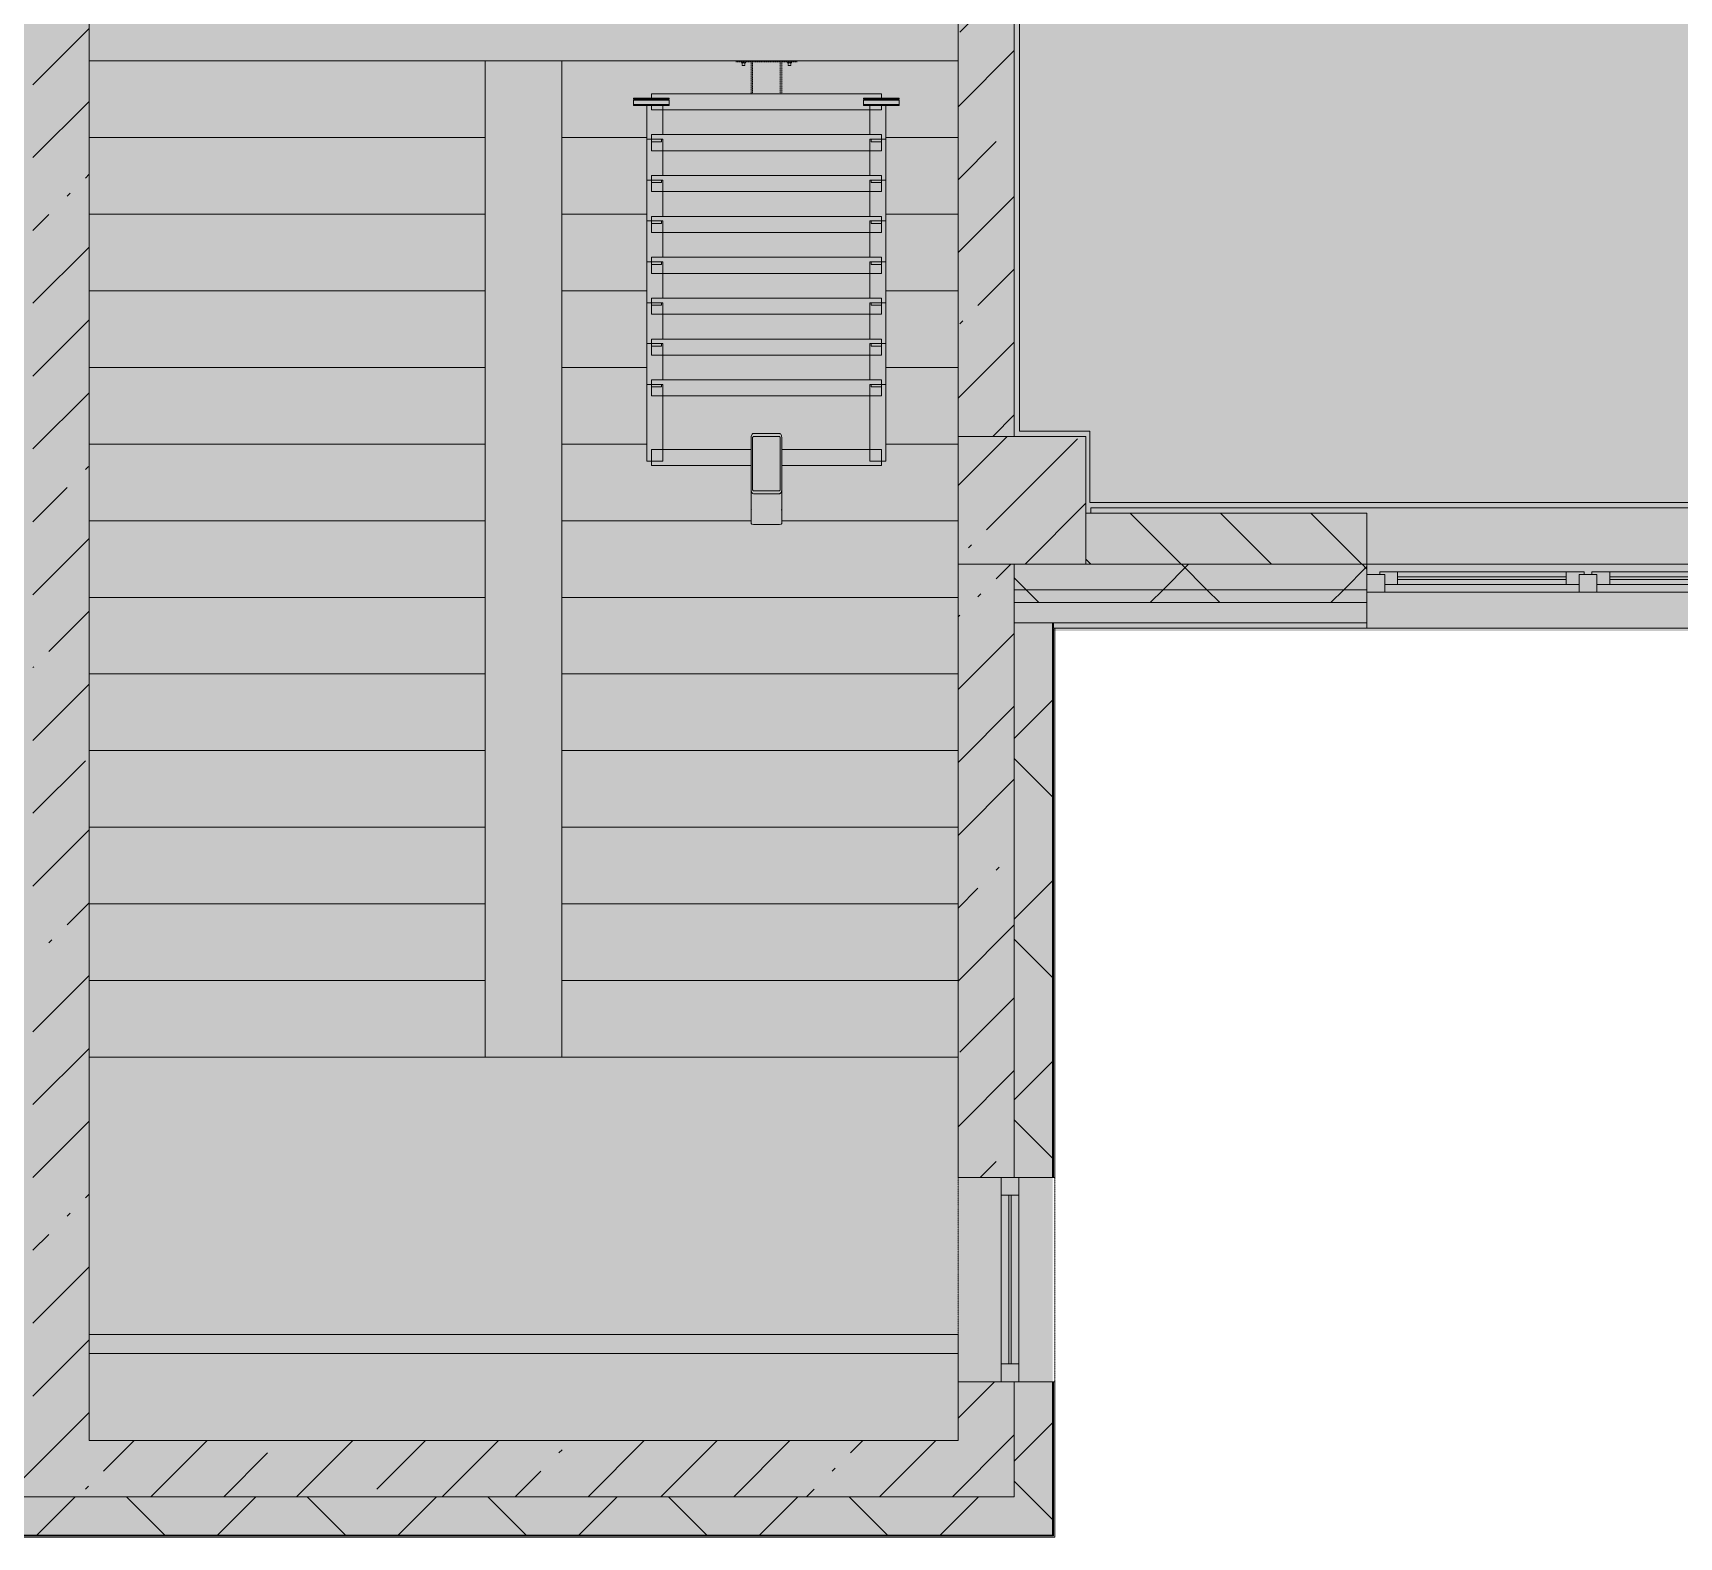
# Model space of a CAD drawing. Header units: millimetres. Extents: x 35316 to 242799, y -8553 to 29000.
# Drawn here: x 179787 to 186228, y -258 to 5629 of the extents above; entities that cross this region are included whole.
import ezdxf

# ---------------------------------------------------------------- set-up
doc = ezdxf.new("R2010")
doc.units = ezdxf.units.MM
doc.linetypes.add('200_ШТРИХ__ш1_п0_6_', pattern=[1.6, 1, -0.6])
doc.layers.add('A-DETL-GENF-5', color=7, linetype='Continuous', lineweight=9, true_color=0xc0c0c0, transparency=0.4)
for name, color, linetype, lineweight in [('A-DETL-MBND-1', 7, '200_ШТРИХ__ш1_п0_6_', 9), ('A-WALL', 7, 'Continuous', 9), ('A-WALL-2', 7, 'Continuous', 5), ('I-WALL-5', 7, 'Continuous', 5), ('S-COLS-2', 7, 'Continuous', 5)]:
    doc.layers.add(name, color=color, linetype=linetype, lineweight=lineweight)
for name, color, linetype, lineweight, true_color in [('A-FLOR-2', 7, 'Continuous', 5, 0xb7b7b7), ('A-GENM-7', 7, 'Continuous', 5, 0x737373), ('A-GLAZ-3', 7, 'Continuous', 5, 0x737373), ('A-WALL-3', 7, 'Continuous', 5, 0x737373), ('A-WALL-4', 7, 'Continuous', 9, 0x737373), ('I-WALL-4', 7, 'Continuous', 5, 0x737373), ('S-COLS-3', 7, 'Continuous', 5, 0x737373), ('S-STRS-2', 7, 'Continuous', 5, 0x737373)]:
    doc.layers.add(name, color=color, linetype=linetype, lineweight=lineweight, true_color=true_color)
pattern_1 = [(45, (107926.8, 0), (-353.5534, 353.5534), []), (135, (107926.8, 0), (-353.5534, -353.5534), [])]
pattern_2 = [(45, (107926.8, 0), (-285.1231, 285.1231), []), (45, (108211.92, 0), (-285.1231, 285.1231), [504.031, -100.806, 16.764, -84.042])]

# ---------------------------------------------------------------- blocks, each defined once
blk = doc.blocks.new('BSC_Колонна _Прямоугольная - 500х500-V117-3_3_2_птичка')
at = {"layer": 'S-COLS-2'}
h = blk.add_hatch(dxfattribs=at)
h.set_pattern_fill('FP_100', color=256, style=0, pattern_type=2)
h.set_pattern_definition([(45, (-75730, -3800), (-285.1231, 285.1231), []), (45, (-75444.88, -3800), (-285.1231, 285.1231), [504.031, -100.806, 16.764, -84.042])])
h.paths.add_polyline_path([(-250, -250), (250, -250), (250, 250), (-250, 250), (-250, 68.2)])
at = {"layer": 'S-COLS-3'}
for p, q in [((250, 250), (-250, 250)), ((-250, 250), (-250, -250)), ((250, -250), (250, 250)), ((-250, -250), (250, -250))]:
    blk.add_line(p, q, dxfattribs=at)
blk = doc.blocks.new('120_Окно_СКБ_1Ст - 120_Окно_СКБ_1Ст 800х2500 EI30-23532001-3_3_2_птичка')
at = {"layer": 'A-GLAZ-3'}
for p, q in [((-400, -127), (-400, -57)), ((-400, -57), (-330, -57)), ((400, -57), (-400, -57)), ((-330, -57), (-330, -127)), ((330, -127), (330, -57)), ((330, -57), (400, -57)), ((400, -57), (400, -127)), ((-330, -127), (-400, -127)), ((-400, -127), (400, -127)), ((330, -87), (-330, -87)), ((330, -97), (-330, -97)), ((400, -127), (330, -127))]:
    blk.add_line(p, q, dxfattribs=at)
blk = doc.blocks.new('Анкер клиновой - Анкер клиновой МКТ В 10-10-16_85-V181-3_3_2_птичка')
at = {"layer": 'A-DETL-MBND-1'}
for p, q in [((74812, 5515.8), (74812, 5511.8)), ((74812, 5511.8), (74828, 5511.8)), ((74828, 5511.8), (74812, 5511.8)), ((74815, 5515.8), (74815, 5501.8)), ((74815, 5501.8), (74825, 5501.8)), ((74825, 5501.8), (74815, 5501.8)), ((74825, 5501.8), (74825, 5515.8)), ((74828, 5511.8), (74828, 5515.8))]:
    blk.add_line(p, q, dxfattribs=at)
blk = doc.blocks.new('ОМ_Полоса_Трапеция прямоугольная_Прокат_ГОСТ 103-2006 - ОМ_Полоса_Трапеция прямоугольная_Прокат_ГОСТ 103-2006-V182-3_3_2_птичка')
at = {"layer": 'A-GENM-7'}
for p, q in [((74280, 4243.3), (74280, 4253.3)), ((74280, 4253.3), (74320, 4253.3)), ((74320, 4253.3), (74320, 4243.3)), ((74320, 4243.3), (74280, 4243.3))]:
    blk.add_line(p, q, dxfattribs=at)
blk = doc.blocks.new('ОМ_Полоса_Трапеция прямоугольная_Прокат_ГОСТ 103-2006 - ОМ_Полоса_Трапеция прямоугольная_Прокат_ГОСТ 103-2006-V183-3_3_2_птичка')
at = {"layer": 'A-GENM-7'}
for p, q in [((74320, 4893.3), (74280, 4893.3)), ((74280, 4893.3), (74280, 4883.3)), ((74280, 4883.3), (74320, 4883.3)), ((74320, 4883.3), (74320, 4893.3))]:
    blk.add_line(p, q, dxfattribs=at)
blk = doc.blocks.new('ОМ_Полоса_Трапеция прямоугольная_Прокат_ГОСТ 103-2006 - ОМ_Полоса_Трапеция прямоугольная_Прокат_ГОСТ 103-2006-V184-3_3_2_птичка')
at = {"layer": 'A-GENM-7'}
for p, q in [((74320, 5053.3), (74280, 5053.3)), ((74280, 5053.3), (74280, 5043.3)), ((74280, 5043.3), (74320, 5043.3)), ((74320, 5043.3), (74320, 5053.3))]:
    blk.add_line(p, q, dxfattribs=at)
blk = doc.blocks.new('ОМ_Полоса_Трапеция прямоугольная_Прокат_ГОСТ 103-2006 - ОМ_Полоса_Трапеция прямоугольная_Прокат_ГОСТ 103-2006-V185-3_3_2_птичка')
at = {"layer": 'A-GENM-7'}
for p, q in [((74320, 5213.3), (74280, 5213.3)), ((74280, 5213.3), (74280, 5203.3)), ((74280, 5203.3), (74320, 5203.3)), ((74320, 5203.3), (74320, 5213.3))]:
    blk.add_line(p, q, dxfattribs=at)
blk = doc.blocks.new('ОМ_Полоса_Прокат_ГОСТ 103-2006 - ОМ_Полоса_Прокат_ГОСТ 103-2006-V186-3_3_2_птичка')
at = {"layer": 'A-GENM-7'}
for p, q in [((74350, 5373.3), (74210, 5373.3)), ((74210, 5373.3), (74210, 5370.3)), ((74210, 5370.3), (74350, 5370.3)), ((74350, 5370.3), (74350, 5373.3))]:
    blk.add_line(p, q, dxfattribs=at)
blk = doc.blocks.new('ОМ_Полоса_Прокат_ГОСТ 103-2006 - ОМ_Полоса_Прокат_ГОСТ 103-2006-V187-3_3_2_птичка')
at = {"layer": 'A-GENM-7'}
for p, q in [((74210, 5365.9), (74350, 5365.9)), ((74210, 5349), (74210, 5365.9)), ((74350, 5349), (74210, 5349)), ((74210, 5349), (74210, 5345.6)), ((74350, 5365.9), (74350, 5349)), ((74350, 5345.6), (74350, 5349)), ((74210, 5345.6), (74350, 5345.6))]:
    blk.add_line(p, q, dxfattribs=at)
blk = doc.blocks.new('ОМ_Полоса_Трапеция прямоугольная_Прокат_ГОСТ 103-2006 - ОМ_Полоса_Трапеция прямоугольная_Прокат_ГОСТ 103-2006-V188-3_3_2_птичка')
at = {"layer": 'A-GENM-7'}
for p, q in [((75140, 4243.3), (75140, 4253.3)), ((75140, 4253.3), (75180, 4253.3)), ((75180, 4253.3), (75180, 4243.3)), ((75180, 4243.3), (75140, 4243.3))]:
    blk.add_line(p, q, dxfattribs=at)
blk = doc.blocks.new('ОМ_Полоса_Трапеция прямоугольная_Прокат_ГОСТ 103-2006 - ОМ_Полоса_Трапеция прямоугольная_Прокат_ГОСТ 103-2006-V189-3_3_2_птичка')
at = {"layer": 'A-GENM-7'}
for p, q in [((75140, 4893.3), (75140, 4883.3)), ((75180, 4893.3), (75140, 4893.3)), ((75140, 4883.3), (75180, 4883.3)), ((75180, 4883.3), (75180, 4893.3))]:
    blk.add_line(p, q, dxfattribs=at)
blk = doc.blocks.new('ОМ_Полоса_Трапеция прямоугольная_Прокат_ГОСТ 103-2006 - ОМ_Полоса_Трапеция прямоугольная_Прокат_ГОСТ 103-2006-V190-3_3_2_птичка')
at = {"layer": 'A-GENM-7'}
for p, q in [((75140, 5053.3), (75140, 5043.3)), ((75180, 5053.3), (75140, 5053.3)), ((75140, 5043.3), (75180, 5043.3)), ((75180, 5043.3), (75180, 5053.3))]:
    blk.add_line(p, q, dxfattribs=at)
blk = doc.blocks.new('ОМ_Полоса_Трапеция прямоугольная_Прокат_ГОСТ 103-2006 - ОМ_Полоса_Трапеция прямоугольная_Прокат_ГОСТ 103-2006-V191-3_3_2_птичка')
at = {"layer": 'A-GENM-7'}
for p, q in [((75140, 5213.3), (75140, 5203.3)), ((75180, 5213.3), (75140, 5213.3)), ((75140, 5203.3), (75180, 5203.3)), ((75180, 5203.3), (75180, 5213.3))]:
    blk.add_line(p, q, dxfattribs=at)
blk = doc.blocks.new('ОМ_Полоса_Прокат_ГОСТ 103-2006 - ОМ_Полоса_Прокат_ГОСТ 103-2006-V192-3_3_2_птичка')
at = {"layer": 'A-GENM-7'}
for p, q in [((75110, 5373.3), (75110, 5370.3)), ((75250, 5373.3), (75110, 5373.3)), ((75110, 5370.3), (75250, 5370.3)), ((75250, 5370.3), (75250, 5373.3))]:
    blk.add_line(p, q, dxfattribs=at)
blk = doc.blocks.new('ОМ_Полоса_Прокат_ГОСТ 103-2006 - ОМ_Полоса_Прокат_ГОСТ 103-2006-V193-3_3_2_птичка')
at = {"layer": 'A-GENM-7'}
for p, q in [((75110, 5365.9), (75250, 5365.9)), ((75110, 5349), (75110, 5365.9)), ((75110, 5349), (75110, 5345.6)), ((75250, 5349), (75110, 5349)), ((75250, 5365.9), (75250, 5349)), ((75250, 5345.6), (75250, 5349)), ((75110, 5345.6), (75250, 5345.6))]:
    blk.add_line(p, q, dxfattribs=at)
blk = doc.blocks.new('ОМ_Труба_ГОСТ 8639-82 - ОМ_Труба_ГОСТ 8639-82-V194-3_3_2_птичка')
at = {"layer": 'A-GENM-7'}
for p, q in [((74679, 4061), (74781, 4061)), ((74670, 3843.3), (74670, 4043.4)), ((74676, 4043.4), (74676, 3843.3)), ((74781, 4049.3), (74679, 4049.3)), ((74784, 3843.3), (74784, 4043.4)), ((74790, 4043.4), (74790, 3843.3)), ((74670, 3843.3), (74670, 3709.3)), ((74679, 3837.4), (74781, 3837.4)), ((74781, 3825.6), (74679, 3825.6)), ((74790, 3709.3), (74790, 3843.3)), ((74781, 3704.7), (74679, 3704.7))]:
    blk.add_line(p, q, dxfattribs=at)
at = {"layer": 'A-GENM-7', "flags": 128}
for points in [[(74670, 4043.4), (74670.2, 4046.8), (74670.7, 4050.1), (74671.5, 4053.2), (74672.6, 4055.9), (74674, 4058.1), (74675.6, 4059.7), (74677.2, 4060.7), (74679, 4061)], [(74781, 4061), (74782.8, 4060.7), (74784.4, 4059.7), (74786, 4058.1), (74787.4, 4055.9), (74788.5, 4053.2), (74789.3, 4050.1), (74789.8, 4046.8), (74790, 4043.4)], [(74679, 4049.3), (74678.4, 4049.1), (74677.9, 4048.8), (74677.3, 4048.3), (74676.9, 4047.5), (74676.5, 4046.6), (74676.2, 4045.6), (74676.1, 4044.5), (74676, 4043.4)], [(74784, 4043.4), (74783.9, 4044.5), (74783.8, 4045.6), (74783.5, 4046.6), (74783.1, 4047.5), (74782.7, 4048.3), (74782.1, 4048.8), (74781.6, 4049.1), (74781, 4049.3)], [(74679, 3825.6), (74677.2, 3826), (74675.6, 3827), (74674, 3828.6), (74672.6, 3830.8), (74671.5, 3833.5), (74670.7, 3836.5), (74670.2, 3839.9), (74670, 3843.3)], [(74676, 3843.3), (74676.1, 3842.1), (74676.2, 3841), (74676.5, 3840), (74676.9, 3839.1), (74677.3, 3838.4), (74677.9, 3837.9), (74678.4, 3837.5), (74679, 3837.4)], [(74790, 3843.3), (74789.8, 3839.9), (74789.3, 3836.5), (74788.5, 3833.5), (74787.4, 3830.8), (74786, 3828.6), (74784.4, 3827), (74782.8, 3826), (74781, 3825.6)], [(74781, 3837.4), (74781.6, 3837.5), (74782.1, 3837.9), (74782.7, 3838.4), (74783.1, 3839.1), (74783.5, 3840), (74783.8, 3841), (74783.9, 3842.1), (74784, 3843.3)]]:
    blk.add_lwpolyline(points, dxfattribs=at)
at = {"layer": 'A-GENM-7'}
for centre, start_param, end_param in [((74679, 3761.3), 2.617994, 3.141593), ((74781, 3761.3), 0, 0.523599), ((74679, 3709.3), 3.141593, 4.712389), ((74781, 3709.3), 4.712389, 6.283185)]:
    blk.add_ellipse(centre, major_axis=(9, 0), ratio=0.509802, start_param=start_param, end_param=end_param, dxfattribs=at)
blk = doc.blocks.new('ОМ_Уголок_ГОСТ 8509-93 - ОМ_Уголок_ГОСТ 8509-93-V195-3_3_2_птичка')
at = {"layer": 'A-GENM-7'}
for p, q in [((0, 45.2), (0, -17.8)), ((390, 45.2), (0, 45.2)), ((900, 45.2), (510, 45.2)), ((900, -17.8), (900, 45.2)), ((0, -17.8), (390, -17.8)), ((510, -17.8), (900, -17.8))]:
    blk.add_line(p, q, dxfattribs=at)
blk = doc.blocks.new('ОМ_Уголок_ГОСТ 8509-93 - ОМ_Уголок_ГОСТ 8509-93-V196-3_3_2_птичка')
at = {"layer": 'A-GENM-7'}
for p, q in [((0, 45.2), (0, -17.8)), ((900, 45.2), (0, 45.2)), ((900, -17.8), (900, 45.2)), ((0, -17.8), (900, -17.8))]:
    blk.add_line(p, q, dxfattribs=at)
blk = doc.blocks.new('ОМ_Уголок_ГОСТ 8509-93 - ОМ_Уголок_ГОСТ 8509-93-V197-3_3_2_птичка')
at = {"layer": 'A-GENM-7'}
for p, q in [((0, 45.2), (0, -17.8)), ((300, 45.2), (0, 45.2)), ((300, -17.8), (300, 45.2)), ((0, -17.8), (300, -17.8))]:
    blk.add_line(p, q, dxfattribs=at)
blk = doc.blocks.new('ОМ_Уголок_ГОСТ 8509-93 - ОМ_Уголок_ГОСТ 8509-93-V198-3_3_2_птичка')
at = {"layer": 'A-GENM-7'}
for p, q in [((0, 45.2), (0, -17.8)), ((300, 45.2), (0, 45.2)), ((300, -17.8), (300, 45.2)), ((0, -17.8), (298.7, -17.8))]:
    blk.add_line(p, q, dxfattribs=at)
blk = doc.blocks.new('ОМ_Уголок_ГОСТ 8509-93 - ОМ_Уголок_ГОСТ 8509-93-V199-3_3_2_птичка')
at = {"layer": 'A-GENM-7'}
for p, q in [((0, 45.2), (0, -17.8)), ((142.2, 45.2), (0, 45.2)), ((0, -17.8), (160, -17.8))]:
    blk.add_line(p, q, dxfattribs=at)
blk = doc.blocks.new('ОМ_Уголок_ГОСТ 8509-93 - ОМ_Уголок_ГОСТ 8509-93-V200-3_3_2_птичка')
at = {"layer": 'A-GENM-7'}
for p, q in [((300, 45.2), (157.8, 45.2)), ((300, -17.8), (300, 45.2)), ((140, -17.8), (300, -17.8))]:
    blk.add_line(p, q, dxfattribs=at)
blk = doc.blocks.new('ОМ_Уголок_ГОСТ 8509-93 - ОМ_Уголок_ГОСТ 8509-93-V201-3_3_2_птичка')
at = {"layer": 'A-GENM-7'}
for p, q in [((0, 45.2), (0, 27.8)), ((900, 45.2), (0, 45.2)), ((0, 7.4), (0, -17.8)), ((900, 27.8), (900, 45.2)), ((900, -17.8), (900, 7.4)), ((0, -17.8), (900, -17.8))]:
    blk.add_line(p, q, dxfattribs=at)
blk = doc.blocks.new('ОМ_Уголок_ГОСТ 8509-93 - ОМ_Уголок_ГОСТ 8509-93-V202-3_3_2_птичка')
at = {"layer": 'A-GENM-7'}
for p, q in [((0, 45.2), (0, -17.8)), ((7.4, 45.2), (0, 45.2)), ((142.2, 45.2), (27.8, 45.2)), ((0, -17.8), (7.4, -17.8)), ((27.8, -17.8), (160, -17.8))]:
    blk.add_line(p, q, dxfattribs=at)
blk = doc.blocks.new('ОМ_Уголок_ГОСТ 8509-93 - ОМ_Уголок_ГОСТ 8509-93-V203-3_3_2_птичка')
at = {"layer": 'A-GENM-7'}
for p, q in [((272.2, 45.2), (157.8, 45.2)), ((300, 45.2), (292.6, 45.2)), ((300, -17.8), (300, 45.2)), ((140, -17.8), (272.2, -17.8)), ((292.6, -17.8), (300, -17.8))]:
    blk.add_line(p, q, dxfattribs=at)
blk = doc.blocks.new('ОМ_Труба_ГОСТ 8639-82 - ОМ_Труба_ГОСТ 8639-82-V204-3_3_2_птичка')
at = {"layer": 'A-DETL-MBND-1'}
for p, q in [((74670, 5515.8), (74670, 5391.1)), ((74676, 5391.1), (74676, 5515.8)), ((74784, 5391.1), (74784, 5515.8)), ((74790, 5391.1), (74790, 5515.8))]:
    blk.add_line(p, q, dxfattribs=at)
blk = doc.blocks.new('ОМ_Уголок_ГОСТ 8510-86 - ОМ_Уголок_ГОСТ 8510-86-V205-3_3_2_птичка')
at = {"layer": 'A-DETL-MBND-1'}
blk.add_line((0, 0), (240, 0), dxfattribs=at)
blk = doc.blocks.new('120_Окно_СКБ_2Ст - 120_Окно_СКБ_2Ст 3000х2500 _мал_створка слева_-22809161-3_3_2_птичка')
at = {"layer": 'A-GLAZ-3'}
for p, q in [((-1500, -75), (-1500, -5)), ((-1500, -5), (-1430, -5)), ((1500, -5), (-1500, -5)), ((-1430, -5), (-1430, -75)), ((600, -35), (-1430, -35)), ((-1430, -35), (-1430, -75)), ((-1380, -85), (-1380, -35)), ((-1380, -55), (550, -55)), ((550, -85), (550, -35)), ((600, -75), (600, -5)), ((600, -5), (670, -5)), ((600, -75), (600, -35)), ((670, -5), (670, -75)), ((1430, -35), (670, -35)), ((670, -35), (670, -75)), ((720, -85), (720, -35)), ((720, -55), (1380, -55)), ((1380, -85), (1380, -35)), ((1430, -75), (1430, -5)), ((1430, -5), (1500, -5)), ((1430, -75), (1430, -35)), ((1500, -5), (1500, -75)), ((-1430, -75), (-1500, -75)), ((-1500, -75), (-1450, -75)), ((-1430, -75), (-1450, -75)), ((-1450, -75), (-1450, -85)), ((-1450, -85), (620, -85)), ((620, -85), (-1450, -85)), ((550, -65), (-1380, -65)), ((670, -75), (600, -75)), ((620, -75), (600, -75)), ((620, -75), (650, -75)), ((620, -85), (620, -75)), ((670, -75), (650, -75)), ((650, -75), (650, -85)), ((650, -85), (1450, -85)), ((1450, -85), (650, -85)), ((1380, -65), (720, -65)), ((1500, -75), (1430, -75)), ((1450, -75), (1430, -75)), ((1450, -75), (1500, -75)), ((1450, -85), (1450, -75))]:
    blk.add_line(p, q, dxfattribs=at)
blk = doc.blocks.new('Зашивка приборов отопления38 - Зашивка приборов отопления-33325280-3_3_2_птичка')
at = {"layer": 'A-WALL-3'}
for p, q in [((120704.7, 18041.2), (120704.7, 17931.2)), ((120704.7, 17931.2), (124104.7, 17931.2)), ((124104.7, 17931.2), (120704.7, 17931.2)), ((120704.7, 17931.2), (120704.7, 17856.2)), ((120704.7, 17856.2), (124104.7, 17856.2))]:
    blk.add_line(p, q, dxfattribs=at)

msp = doc.modelspace()

# ---------------------------------------------------------------- hatches: boundary and pattern name
at = {"layer": 'A-DETL-GENF-5'}
msp.add_hatch(color=256, dxfattribs=at).paths.add_polyline_path([(183776.8, -251.7), (183776.8, 3288.3), (192496.8, 3288.3), (192496.8, 27348.3), (149836.8, 27348.3), (149836.8, 23888.3), (146236.9, 23888.3), (146236.9, -251.7), (181954.2, -251.7)])
at = {"layer": 'A-WALL-2'}
h = msp.add_hatch(dxfattribs=at)
h.set_pattern_fill('FP_110', color=256, style=0, pattern_type=2)
h.set_pattern_definition([(135, (107926.8, 0), (-176.7767, -176.7767), [])])
h.paths.add_polyline_path([(192126.8, 3550), (192126.8, 3750), (192026.8, 3750), (192026.8, 3550)])
h.paths.add_polyline_path([(191126.8, 3550), (191126.8, 3750), (190226.8, 3750), (190226.8, 3550), (190431.9, 3550)])
h.paths.add_polyline_path([(188776.8, 3550), (189326.8, 3550), (189326.8, 3750), (188776.8, 3750), (188776.8, 3666.7)])
h.paths.add_polyline_path([(185006.8, 3550), (185006.8, 3750), (183906.8, 3750), (183906.8, 3550), (184073.6, 3550)])
h.paths.add_polyline_path([(188276.8, 3550), (188276.8, 3750), (188006.8, 3750), (188006.8, 3550)])
h = msp.add_hatch(dxfattribs=at)
h.set_pattern_fill('FP_112', color=256, style=0, pattern_type=2)
h.set_pattern_definition(pattern_1)
h.paths.add_polyline_path([(192496.8, 3450), (192496.8, 3550), (192026.8, 3550), (192026.8, 3450)])
h.paths.add_polyline_path([(183835.4, 3450), (185006.8, 3450), (185006.8, 3550), (183626.8, 3550), (183626.8, 3450), (183776.8, 3450)])
h.paths.add_polyline_path([(189326.8, 3450), (189326.8, 3550), (188006.8, 3550), (188006.8, 3450), (188776.8, 3450)])
h.paths.add_polyline_path([(190431.9, 3450), (191126.8, 3450), (191126.8, 3550), (190226.8, 3550), (190226.8, 3450)])
h = msp.add_hatch(dxfattribs=at)
h.set_pattern_fill('FP_112', color=256, style=0, pattern_type=2)
h.set_pattern_definition(pattern_1)
h.paths.add_polyline_path([(188312.5, 3400), (189326.8, 3400), (189326.8, 3450), (188006.8, 3450), (188006.8, 3400)])
h.paths.add_polyline_path([(183626.8, 3400), (185006.8, 3400), (185006.8, 3450), (183626.8, 3450)])
h.paths.add_polyline_path([(192496.8, 3400), (192496.8, 3450), (192026.8, 3450), (192026.8, 3400)])
h.paths.add_polyline_path([(190431.9, 3400), (191126.8, 3400), (191126.8, 3450), (190226.8, 3450), (190226.8, 3400)])
h = msp.add_hatch(dxfattribs=at)
h.set_pattern_fill('FP_112', color=256, style=0, pattern_type=2)
h.set_pattern_definition(pattern_1)
h.paths.add_polyline_path([(183626.8, -250), (183776.8, -250), (183776.8, 350), (183626.8, 350), (183626.8, -100)])
h.paths.add_polyline_path([(183626.8, 1150), (183776.8, 1150), (183776.8, 3320), (183626.8, 3320), (183626.8, 3274.2)])
h = msp.add_hatch(dxfattribs=at)
h.set_pattern_fill('FP_112', color=256, style=0, pattern_type=2)
h.set_pattern_definition(pattern_1)
h.paths.add_polyline_path([(179486.8, -250), (183626.8, -250), (183626.8, -100), (179486.8, -100)])
h.paths.add_polyline_path([(177715.3, -250), (178586.8, -250), (178586.8, -100), (174986.8, -100), (174986.8, -250), (175595.9, -250)])
h.paths.add_polyline_path([(169237.6, -250), (169536.8, -250), (169536.8, -100), (168836.8, -100), (168836.8, -250)])
h.paths.add_polyline_path([(172186.8, -250), (172186.8, -100), (171636.8, -100), (171636.8, -250)])
h.paths.add_polyline_path([(165736.8, -250), (165736.8, -100), (164553.9, -100), (164553.9, -250), (164998.7, -250)])
h.paths.add_polyline_path([(173836.8, -250), (174086.8, -250), (174086.8, -100), (173086.8, -100), (173086.8, -250), (173476.4, -250)])
at = {"layer": 'I-WALL-5'}
h = msp.add_hatch(dxfattribs=at)
h.set_pattern_fill('FP_108', color=256, style=0, pattern_type=2)
h.set_pattern_definition(pattern_2)
h.paths.add_polyline_path([(183406.8, 120), (183626.8, 120), (183626.8, 350), (183406.8, 350)])
h.paths.add_polyline_path([(183626.8, 1150), (183626.8, 3550), (183406.8, 3550), (183406.8, 1150)])
h.paths.add_polyline_path([(183626.8, 4050), (183626.8, 7900), (183406.8, 7900), (183406.8, 4050), (183590, 4050)])
h = msp.add_hatch(dxfattribs=at)
h.set_pattern_fill('FP_108', color=256, style=0, pattern_type=2)
h.set_pattern_definition(pattern_2)
h.paths.add_polyline_path([(180006.8, 120), (180006.8, 7680), (179786.8, 7680), (179786.8, 120), (179834.8, 120)])
h = msp.add_hatch(dxfattribs=at)
h.set_pattern_fill('FP_108', color=256, style=0, pattern_type=2)
h.set_pattern_definition(pattern_2)
h.paths.add_polyline_path([(179786.8, -100), (179786.8, 120), (179486.8, 120), (179486.8, -100)])
h.paths.add_polyline_path([(178586.8, -100), (178586.8, 120), (174986.8, 120), (174986.8, -100), (177715.3, -100)])
h.paths.add_polyline_path([(173836.8, -100), (174086.8, -100), (174086.8, 120), (173836.8, 120)])
h = msp.add_hatch(dxfattribs=at)
h.set_pattern_fill('FP_108', color=256, style=0, pattern_type=2)
h.set_pattern_definition(pattern_2)
h.paths.add_polyline_path([(183626.8, -100), (183626.8, 120), (179786.8, 120), (179786.8, -100), (181954.2, -100)])

# ---------------------------------------------------------------- linework, layer by layer
at = {"layer": 'A-DETL-MBND-1'}
for p, q in [((183406.8, 535), (183406.8, 1150)), ((183784.8, 1150), (183784.8, 350))]:
    msp.add_line(p, q, dxfattribs=at)
at = {"layer": 'A-FLOR-2'}
for p, q in [((183647.8, 9100), (183647.8, 4070)), ((183647.8, 4070), (183921.8, 4070)), ((183921.8, 4070), (183921.8, 3791)), ((183921.8, 3791), (188256.8, 3791))]:
    msp.add_line(p, q, dxfattribs=at)
at = {"layer": 'A-WALL'}
for p, q in [((183779.8, 1150), (183779.8, 3296.6)), ((183779.8, -253), (183779.8, 350)), ((179486.8, -253), (183779.8, -253))]:
    msp.add_line(p, q, dxfattribs=at)
at = {"layer": 'A-WALL-2'}
for p, q in [((183784.8, 1150), (183784.8, 3300)), ((183784.8, -258), (183784.8, 350)), ((173086.8, -258), (183784.8, -258))]:
    msp.add_line(p, q, dxfattribs=at)
at = {"layer": 'A-WALL-3'}
for p, q in [((185006.8, 3750), (183906.8, 3750)), ((185006.8, 3300), (185006.8, 3750)), ((183626.8, 3550), (183626.8, 3320)), ((185006.8, 3550), (188006.8, 3550)), ((192858.4, 3300), (183784.8, 3300)), ((183626.8, 1150), (183784.8, 1150)), ((183784.8, 350), (183626.8, 350)), ((183626.8, 120), (183626.8, -100))]:
    msp.add_line(p, q, dxfattribs=at)
at = {"layer": 'A-WALL-4'}
for p, q in [((185006.8, 3550), (183906.8, 3550)), ((183626.8, 3450), (185006.8, 3450)), ((183626.8, 3400), (185006.8, 3400)), ((183626.8, 3320), (183626.8, 3276.5)), ((183626.8, 3320), (185006.8, 3320)), ((183776.8, 1150), (183776.8, 3320)), ((183779.8, 3300), (183779.8, 3320)), ((183784.8, 3300), (183779.8, 3300)), ((183626.8, 3274.2), (183626.8, 1150)), ((183626.8, 350), (183626.8, 120)), ((183776.8, -250), (183776.8, 350)), ((179486.8, -100), (183626.8, -100)), ((179486.8, -250), (183776.8, -250))]:
    msp.add_line(p, q, dxfattribs=at)
at = {"layer": 'I-WALL-4'}
for p, q in [((183626.8, 4050), (183626.8, 7900)), ((180006.8, 120), (180006.8, 7680)), ((183406.8, 7680), (183406.8, 4050)), ((183926.8, 3770), (188276.8, 3770)), ((183926.8, 3770), (183926.8, 3750)), ((183406.8, 3550), (183406.8, 1150)), ((188006.8, 3550), (185006.8, 3550)), ((183406.8, 1150), (183626.8, 1150)), ((183626.8, 350), (183406.8, 350)), ((183406.8, 350), (183406.8, 120)), ((183406.8, 120), (180006.8, 120))]:
    msp.add_line(p, q, dxfattribs=at)
at = {"layer": 'S-STRS-2'}
for p, q in [((180006.8, 5520), (181556.8, 5520)), ((180006.8, 5520), (181556.8, 5520)), ((181556.8, 5520), (183406.8, 5520)), ((181556.8, 5220), (181556.8, 5520)), ((181856.8, 5520), (181856.8, 5220)), ((180006.8, 5220), (181556.8, 5220)), ((180006.8, 5220), (181556.8, 5220)), ((181556.8, 4920), (181556.8, 5220)), ((181856.8, 5220), (181856.8, 4920)), ((182189, 5220), (181856.8, 5220)), ((182189, 5220), (181856.8, 5220)), ((183406.8, 5220), (183124.6, 5220)), ((183406.8, 5220), (183124.6, 5220)), ((180006.8, 4920), (181556.8, 4920)), ((180006.8, 4920), (181556.8, 4920)), ((181556.8, 4620), (181556.8, 4920)), ((181856.8, 4920), (181856.8, 4620)), ((182189, 4920), (181856.8, 4920)), ((182189, 4920), (181856.8, 4920)), ((183406.8, 4920), (183124.6, 4920)), ((183406.8, 4920), (183124.6, 4920)), ((180006.8, 4620), (181556.8, 4620)), ((180006.8, 4620), (181556.8, 4620)), ((181556.8, 4320), (181556.8, 4620)), ((181856.8, 4620), (181856.8, 4320)), ((182189, 4620), (181856.8, 4620)), ((182189, 4620), (181856.8, 4620)), ((183406.8, 4620), (183124.6, 4620)), ((183406.8, 4620), (183124.6, 4620)), ((180006.8, 4320), (181556.8, 4320)), ((180006.8, 4320), (181556.8, 4320)), ((181556.8, 4020), (181556.8, 4320)), ((181856.8, 4320), (181856.8, 4020)), ((182189, 4320), (181856.8, 4320)), ((182189, 4320), (181856.8, 4320)), ((183406.8, 4320), (183124.6, 4320)), ((183406.8, 4320), (183124.6, 4320)), ((180006.8, 4020), (181556.8, 4020)), ((180006.8, 4020), (181556.8, 4020)), ((181556.8, 3720), (181556.8, 4020)), ((181856.8, 4020), (181856.8, 3720)), ((182189, 4020), (181856.8, 4020)), ((182189, 4020), (181856.8, 4020)), ((183406.8, 4020), (183124.6, 4020)), ((183406.8, 4020), (183124.6, 4020)), ((180006.8, 3720), (181556.8, 3720)), ((180006.8, 3720), (181556.8, 3720)), ((181556.8, 3420), (181556.8, 3720)), ((181856.8, 3720), (181856.8, 3420)), ((182598.2, 3720), (181856.8, 3720)), ((182598.2, 3720), (181856.8, 3720)), ((183406.8, 3720), (182715.4, 3720)), ((183406.8, 3720), (182715.4, 3720)), ((180006.8, 3420), (181556.8, 3420)), ((180006.8, 3420), (181556.8, 3420)), ((181556.8, 3120), (181556.8, 3420)), ((181856.8, 3420), (181856.8, 3120)), ((183406.8, 3420), (181856.8, 3420)), ((183406.8, 3420), (181856.8, 3420)), ((180006.8, 3120), (181556.8, 3120)), ((180006.8, 3120), (181556.8, 3120)), ((181556.8, 2820), (181556.8, 3120)), ((181856.8, 3120), (181856.8, 2820)), ((183406.8, 3120), (181856.8, 3120)), ((183406.8, 3120), (181856.8, 3120)), ((180006.8, 2820), (181556.8, 2820)), ((180006.8, 2820), (181556.8, 2820)), ((181556.8, 2520), (181556.8, 2820)), ((181856.8, 2820), (181856.8, 2520)), ((183406.8, 2820), (181856.8, 2820)), ((183406.8, 2820), (181856.8, 2820)), ((180006.8, 2520), (181556.8, 2520)), ((180006.8, 2520), (181556.8, 2520)), ((181556.8, 2220), (181556.8, 2520)), ((181856.8, 2520), (181856.8, 2220)), ((183406.8, 2520), (181856.8, 2520)), ((183406.8, 2520), (181856.8, 2520)), ((180006.8, 2220), (181556.8, 2220)), ((180006.8, 2220), (181556.8, 2220)), ((181556.8, 1920), (181556.8, 2220)), ((181856.8, 2220), (181856.8, 1920)), ((183406.8, 2220), (181856.8, 2220)), ((183406.8, 2220), (181856.8, 2220)), ((180006.8, 1920), (181556.8, 1920)), ((180006.8, 1920), (181556.8, 1920)), ((181556.8, 1620), (181556.8, 1920)), ((181856.8, 1920), (181856.8, 1620)), ((183406.8, 1920), (181856.8, 1920)), ((183406.8, 1920), (181856.8, 1920)), ((180006.8, 1620), (181556.8, 1620)), ((180006.8, 1620), (181556.8, 1620)), ((181856.8, 1620), (181556.8, 1620)), ((183406.8, 1620), (181856.8, 1620)), ((183406.8, 1620), (181856.8, 1620))]:
    msp.add_line(p, q, dxfattribs=at)

# ---------------------------------------------------------------- block references
at = {"layer": 'A-DETL-MBND-1', "extrusion": (0, 0, -1)}
msp.add_blockref('ОМ_Уголок_ГОСТ 8510-86 - ОМ_Уголок_ГОСТ 8510-86-V205-3_3_2_птичка', (-182776.8, 5515.8), dxfattribs=at)
at = {"layer": 'A-DETL-MBND-1'}
for name, p in [('Анкер клиновой - Анкер клиновой МКТ В 10-10-16_85-V181-3_3_2_птичка', (107746.8, 0)), ('ОМ_Труба_ГОСТ 8639-82 - ОМ_Труба_ГОСТ 8639-82-V204-3_3_2_птичка', (107926.8, 0)), ('Анкер клиновой - Анкер клиновой МКТ В 10-10-16_85-V181-3_3_2_птичка', (107926.8, 0))]:
    msp.add_blockref(name, p, dxfattribs=at)
at = {"layer": 'A-GENM-7'}
for name, p in [('ОМ_Полоса_Прокат_ГОСТ 103-2006 - ОМ_Полоса_Прокат_ГОСТ 103-2006-V186-3_3_2_птичка', (107926.8, 0)), ('ОМ_Полоса_Прокат_ГОСТ 103-2006 - ОМ_Полоса_Прокат_ГОСТ 103-2006-V187-3_3_2_птичка', (107926.8, 0)), ('ОМ_Полоса_Прокат_ГОСТ 103-2006 - ОМ_Полоса_Прокат_ГОСТ 103-2006-V192-3_3_2_птичка', (107926.8, 0)), ('ОМ_Полоса_Прокат_ГОСТ 103-2006 - ОМ_Полоса_Прокат_ГОСТ 103-2006-V193-3_3_2_птичка', (107926.8, 0)), ('ОМ_Полоса_Трапеция прямоугольная_Прокат_ГОСТ 103-2006 - ОМ_Полоса_Трапеция прямоугольная_Прокат_ГОСТ 103-2006-V185-3_3_2_птичка', (107926.8, 0)), ('ОМ_Полоса_Трапеция прямоугольная_Прокат_ГОСТ 103-2006 - ОМ_Полоса_Трапеция прямоугольная_Прокат_ГОСТ 103-2006-V191-3_3_2_птичка', (107926.8, 0)), ('ОМ_Полоса_Трапеция прямоугольная_Прокат_ГОСТ 103-2006 - ОМ_Полоса_Трапеция прямоугольная_Прокат_ГОСТ 103-2006-V184-3_3_2_птичка', (107926.8, 0)), ('ОМ_Полоса_Трапеция прямоугольная_Прокат_ГОСТ 103-2006 - ОМ_Полоса_Трапеция прямоугольная_Прокат_ГОСТ 103-2006-V190-3_3_2_птичка', (107926.8, 0)), ('ОМ_Полоса_Трапеция прямоугольная_Прокат_ГОСТ 103-2006 - ОМ_Полоса_Трапеция прямоугольная_Прокат_ГОСТ 103-2006-V183-3_3_2_птичка', (107926.8, 0)), ('ОМ_Полоса_Трапеция прямоугольная_Прокат_ГОСТ 103-2006 - ОМ_Полоса_Трапеция прямоугольная_Прокат_ГОСТ 103-2006-V189-3_3_2_птичка', (107926.8, 0)), ('ОМ_Полоса_Трапеция прямоугольная_Прокат_ГОСТ 103-2006 - ОМ_Полоса_Трапеция прямоугольная_Прокат_ГОСТ 103-2006-V182-3_3_2_птичка', (107926.8, 480)), ('ОМ_Полоса_Трапеция прямоугольная_Прокат_ГОСТ 103-2006 - ОМ_Полоса_Трапеция прямоугольная_Прокат_ГОСТ 103-2006-V188-3_3_2_птичка', (107926.8, 480)), ('ОМ_Полоса_Трапеция прямоугольная_Прокат_ГОСТ 103-2006 - ОМ_Полоса_Трапеция прямоугольная_Прокат_ГОСТ 103-2006-V182-3_3_2_птичка', (107926.8, 320)), ('ОМ_Полоса_Трапеция прямоугольная_Прокат_ГОСТ 103-2006 - ОМ_Полоса_Трапеция прямоугольная_Прокат_ГОСТ 103-2006-V188-3_3_2_птичка', (107926.8, 320)), ('ОМ_Полоса_Трапеция прямоугольная_Прокат_ГОСТ 103-2006 - ОМ_Полоса_Трапеция прямоугольная_Прокат_ГОСТ 103-2006-V182-3_3_2_птичка', (107926.8, 160)), ('ОМ_Полоса_Трапеция прямоугольная_Прокат_ГОСТ 103-2006 - ОМ_Полоса_Трапеция прямоугольная_Прокат_ГОСТ 103-2006-V188-3_3_2_птичка', (107926.8, 160)), ('ОМ_Полоса_Трапеция прямоугольная_Прокат_ГОСТ 103-2006 - ОМ_Полоса_Трапеция прямоугольная_Прокат_ГОСТ 103-2006-V182-3_3_2_птичка', (107926.8, 0)), ('ОМ_Полоса_Трапеция прямоугольная_Прокат_ГОСТ 103-2006 - ОМ_Полоса_Трапеция прямоугольная_Прокат_ГОСТ 103-2006-V188-3_3_2_птичка', (107926.8, 0)), ('ОМ_Труба_ГОСТ 8639-82 - ОМ_Труба_ГОСТ 8639-82-V194-3_3_2_птичка', (107926.8, 0))]:
    msp.add_blockref(name, p, dxfattribs=at)
at = {"layer": 'A-GENM-7', "extrusion": (0, 0, -1)}
for name, p, rotation in [('ОМ_Уголок_ГОСТ 8509-93 - ОМ_Уголок_ГОСТ 8509-93-V203-3_3_2_птичка', (-182206.8, 5073.3), 90.00000000000087), ('ОМ_Уголок_ГОСТ 8509-93 - ОМ_Уголок_ГОСТ 8509-93-V201-3_3_2_птичка', (-182206.8, 5373.3), 180), ('ОМ_Уголок_ГОСТ 8509-93 - ОМ_Уголок_ГОСТ 8509-93-V202-3_3_2_птичка', (-183106.8, 5373.3), 270.0000000000007), ('ОМ_Уголок_ГОСТ 8509-93 - ОМ_Уголок_ГОСТ 8509-93-V196-3_3_2_птичка', (-182206.8, 5213.3), 180), ('ОМ_Уголок_ГОСТ 8509-93 - ОМ_Уголок_ГОСТ 8509-93-V200-3_3_2_птичка', (-182206.8, 4913.3), 90.00000000000087), ('ОМ_Уголок_ГОСТ 8509-93 - ОМ_Уголок_ГОСТ 8509-93-V199-3_3_2_птичка', (-183106.8, 5213.3), 270.0000000000007), ('ОМ_Уголок_ГОСТ 8509-93 - ОМ_Уголок_ГОСТ 8509-93-V200-3_3_2_птичка', (-182206.8, 4753.3), 90.00000000000087), ('ОМ_Уголок_ГОСТ 8509-93 - ОМ_Уголок_ГОСТ 8509-93-V196-3_3_2_птичка', (-182206.8, 5053.3), 180), ('ОМ_Уголок_ГОСТ 8509-93 - ОМ_Уголок_ГОСТ 8509-93-V199-3_3_2_птичка', (-183106.8, 5053.3), 270.0000000000007), ('ОМ_Уголок_ГОСТ 8509-93 - ОМ_Уголок_ГОСТ 8509-93-V196-3_3_2_птичка', (-182206.8, 4893.3), 180), ('ОМ_Уголок_ГОСТ 8509-93 - ОМ_Уголок_ГОСТ 8509-93-V200-3_3_2_птичка', (-182206.8, 4593.3), 90.00000000000087), ('ОМ_Уголок_ГОСТ 8509-93 - ОМ_Уголок_ГОСТ 8509-93-V199-3_3_2_птичка', (-183106.8, 4893.3), 270.0000000000007), ('ОМ_Уголок_ГОСТ 8509-93 - ОМ_Уголок_ГОСТ 8509-93-V200-3_3_2_птичка', (-182206.8, 4433.3), 90.00000000000087), ('ОМ_Уголок_ГОСТ 8509-93 - ОМ_Уголок_ГОСТ 8509-93-V196-3_3_2_птичка', (-182206.8, 4733.3), 180), ('ОМ_Уголок_ГОСТ 8509-93 - ОМ_Уголок_ГОСТ 8509-93-V199-3_3_2_птичка', (-183106.8, 4733.3), 270.0000000000007), ('ОМ_Уголок_ГОСТ 8509-93 - ОМ_Уголок_ГОСТ 8509-93-V200-3_3_2_птичка', (-182206.8, 4273.3), 90.00000000000087), ('ОМ_Уголок_ГОСТ 8509-93 - ОМ_Уголок_ГОСТ 8509-93-V196-3_3_2_птичка', (-182206.8, 4573.3), 180), ('ОМ_Уголок_ГОСТ 8509-93 - ОМ_Уголок_ГОСТ 8509-93-V199-3_3_2_птичка', (-183106.8, 4573.3), 270.0000000000007), ('ОМ_Уголок_ГОСТ 8509-93 - ОМ_Уголок_ГОСТ 8509-93-V200-3_3_2_птичка', (-182206.8, 4113.3), 90.00000000000087), ('ОМ_Уголок_ГОСТ 8509-93 - ОМ_Уголок_ГОСТ 8509-93-V196-3_3_2_птичка', (-182206.8, 4413.3), 180), ('ОМ_Уголок_ГОСТ 8509-93 - ОМ_Уголок_ГОСТ 8509-93-V199-3_3_2_птичка', (-183106.8, 4413.3), 270.0000000000007), ('ОМ_Уголок_ГОСТ 8509-93 - ОМ_Уголок_ГОСТ 8509-93-V198-3_3_2_птичка', (-182206.8, 3953.3), 90.00000000000087), ('ОМ_Уголок_ГОСТ 8509-93 - ОМ_Уголок_ГОСТ 8509-93-V196-3_3_2_птичка', (-182206.8, 4253.3), 180), ('ОМ_Уголок_ГОСТ 8509-93 - ОМ_Уголок_ГОСТ 8509-93-V197-3_3_2_птичка', (-183106.8, 4253.3), 270.0000000000007)]:
    msp.add_blockref(name, p, dxfattribs=dict(at, rotation=rotation))
msp.add_blockref('ОМ_Уголок_ГОСТ 8509-93 - ОМ_Уголок_ГОСТ 8509-93-V195-3_3_2_птичка', (-183106.8, 3953.3), dxfattribs=at)
at = {"layer": 'A-GLAZ-3'}
for name, p, rotation in [('120_Окно_СКБ_2Ст - 120_Окно_СКБ_2Ст 3000х2500 _мал_створка слева_-22809161-3_3_2_птичка', (186506.8, 3435), 180), ('120_Окно_СКБ_1Ст - 120_Окно_СКБ_1Ст 800х2500 EI30-23532001-3_3_2_птичка', (183701.8, 750), 270)]:
    msp.add_blockref(name, p, dxfattribs=dict(at, rotation=rotation))
at = {"layer": 'A-WALL-3', "rotation": 180}
msp.add_blockref('Зашивка приборов отопления38 - Зашивка приборов отопления-33325280-3_3_2_птичка', (304111.5, 18391.2), dxfattribs=at)
at = {"layer": 'S-COLS-3'}
msp.add_blockref('BSC_Колонна _Прямоугольная - 500х500-V117-3_3_2_птичка', (183656.8, 3800), dxfattribs=at)

doc.saveas('drawing.dxf')
